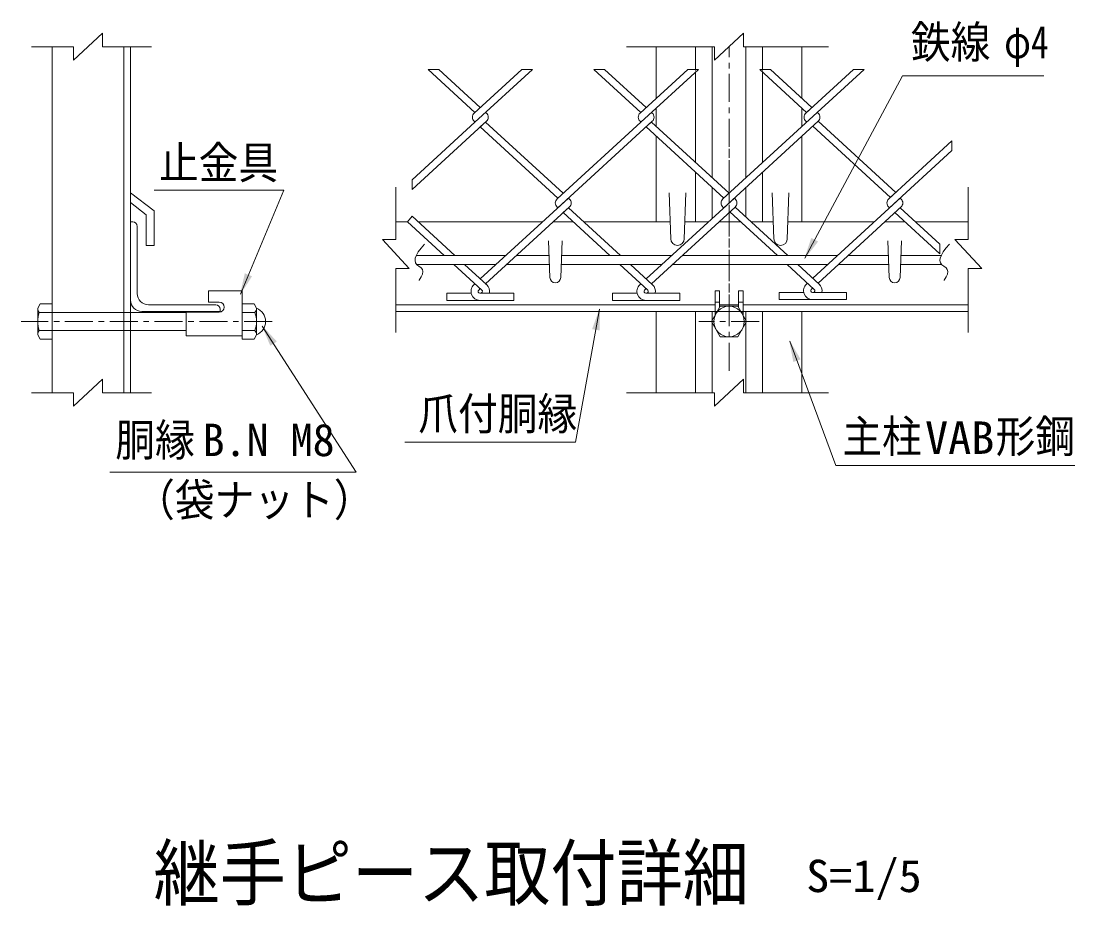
# Model space of a CAD drawing. Units: millimetres, scale not verified, with parts at other scales. Extents: x -4455 to 4455, y -3150 to 3150.
# Drawn here: x 1200 to 2611, y -906 to 278 of the extents above; entities that cross this region are included whole.
import ezdxf
from ezdxf.enums import TextEntityAlignment as Align

# ---------------------------------------------------------------- set-up
doc = ezdxf.new("R2010")
doc.units = ezdxf.units.MM
doc.header["$LTSCALE"] = 30
doc.linetypes.add('DASHED', pattern=[7.5, 6, -1.5])
doc.linetypes.add('USER1', pattern=[2, 1.25, -0.25, 0.25, -0.25])
doc.layers.add('0-C_7詳細', color=7, linetype='Continuous', lineweight=18)
doc.styles.add('ＭＳ ゴシック', font='')
doc.styles.get('ＭＳ ゴシック').set_extended_font_data('MS Gothic')

msp = doc.modelspace()

# ---------------------------------------------------------------- linework, layer by layer
at = {"layer": '0-C_7詳細', "color": 4}
for p, q in [((1309.04, 261.61), (1270.27, 225.61)), ((1309.04, 243.61), (1309.04, 261.61)), ((2167.19, 261.61), (2128.41, 225.61)), ((2167.19, 243.61), (2167.19, 261.61)), ((1270.27, 243.61), (1213.7, 243.61)), ((1270.27, 243.61), (1270.27, 225.61)), ((1309.04, 243.61), (1374.31, 243.61)), ((2128.41, 243.61), (2010.61, 243.61)), ((2128.41, 243.61), (2128.41, 225.61)), ((2167.19, 243.61), (2281.13, 243.61)), ((1701.73, -14.49), (1701.73, 55.71)), ((2468.13, -14.49), (2468.13, 55.71)), ((1719.73, -53.26), (1683.73, -14.49)), ((1701.73, -14.49), (1683.73, -14.49)), ((2468.13, -14.49), (2450.13, -14.49)), ((1701.73, -53.26), (1719.73, -53.26)), ((1701.73, -53.26), (1701.73, -138.84)), ((2468.13, -53.26), (2468.13, -138.84)), ((1309.04, -201.44), (1270.27, -237.44)), ((1309.04, -219.44), (1309.04, -201.44)), ((2167.19, -201.44), (2128.41, -237.44)), ((2167.19, -219.44), (2167.19, -201.44)), ((1270.27, -219.44), (1213.7, -219.44)), ((1270.27, -219.44), (1270.27, -237.44)), ((1309.04, -219.44), (1374.31, -219.44)), ((2128.41, -219.44), (2010.61, -219.44)), ((2128.41, -219.44), (2128.41, -237.44)), ((2167.19, -219.44), (2281.13, -219.44))]:
    msp.add_line(p, q, dxfattribs=at)
at = {"layer": '0-C_7詳細', "lineweight": 9}
for p, q in [((1241.47, -219.44), (1241.47, 243.61)), ((1337.47, -219.44), (1337.47, 243.61)), ((1346.47, -219.44), (1346.47, 243.61)), ((2050.3, 174.68), (2050.3, 243.61)), ((2102.8, 211.79), (2102.8, 243.61)), ((2125.3, 68.17), (2125.3, 243.61)), ((2170.3, 68.17), (2170.3, 243.61)), ((2192.8, 211.79), (2192.8, 243.61)), ((2245.3, 174.68), (2245.3, 243.61)), ((2102.8, 88.79), (2102.8, 209.77)), ((2192.8, 88.79), (2192.8, 209.77)), ((2050.3, 136.9), (2050.3, 161.66)), ((2245.3, 136.9), (2245.3, 161.66)), ((2050.3, 9.18), (2050.3, 123.87)), ((2245.3, 9.18), (2245.3, 123.87)), ((2102.8, 9.18), (2102.8, 75.77)), ((2192.8, 9.18), (2192.8, 75.77)), ((1346.47, 48.18), (1377.97, 23.84)), ((2067.55, 48.18), (2069.8, -13.32)), ((2090.05, 48.18), (2087.8, -13.32)), ((2125.3, 13.91), (2125.3, 55.15)), ((2170.3, 15.88), (2170.3, 55.15)), ((2205.55, 48.18), (2207.8, -13.32)), ((2228.05, 48.18), (2225.8, -13.32)), ((1346.47, 34.91), (1367.47, 18.68)), ((2155.98, 40.06), (2154.91, 41.04)), ((1367.47, -22.32), (1367.47, 18.68)), ((1377.97, -22.32), (1377.97, 23.84)), ((1346.47, 9.18), (1346.47, -95.82)), ((1346.47, 9.18), (1349.47, 9.18)), ((1355.47, 3.18), (1355.47, -86.82)), ((1701.73, 9.18), (1717.2, 9.18)), ((1731.41, 9.18), (1898.1, 9.18)), ((1912.31, 9.18), (1939.23, 9.18)), ((1953.44, 9.18), (2068.98, 9.18)), ((2088.62, 9.18), (2120.13, 9.18)), ((2134.34, 9.18), (2163.4, 9.18)), ((2177.61, 9.18), (2206.98, 9.18)), ((2226.62, 9.18), (2342.16, 9.18)), ((2356.37, 9.18), (2383.29, 9.18)), ((2397.5, 9.18), (2468.13, 9.18)), ((1377.97, -22.32), (1367.47, -22.32)), ((1906.22, -15.99), (1908.02, -65.19)), ((1924.22, -15.99), (1922.42, -65.19)), ((2360.52, -15.99), (2362.32, -65.19)), ((2378.52, -15.99), (2376.72, -65.19)), ((1729.05, -35.82), (1849, -35.82)), ((1863.21, -35.82), (1906.95, -35.82)), ((1923.5, -35.82), (2071.02, -35.82)), ((2085.23, -35.82), (2293.05, -35.82)), ((2307.26, -35.82), (2361.25, -35.82)), ((2377.8, -35.82), (2431.88, -35.82)), ((1729.58, -47.82), (1835.9, -47.82)), ((1850.11, -47.82), (1907.39, -47.82)), ((1923.06, -47.82), (2057.93, -47.82)), ((2072.14, -47.82), (2279.96, -47.82)), ((2294.17, -47.82), (2361.69, -47.82)), ((2377.36, -47.82), (2432.42, -47.82)), ((1450.89, -98.13), (1450.89, -83.13)), ((1450.89, -83.13), (1495.89, -83.13)), ((1495.89, -143.13), (1495.89, -83.13)), ((1807.65, -73.7), (1806.22, -75.02)), ((1821.86, -73.7), (1823.3, -75.02)), ((2129.05, -115.91), (2129.05, -83.13)), ((2135.05, -83.13), (2129.05, -83.13)), ((2135.05, -105.52), (2135.05, -83.13)), ((2166.55, -115.91), (2166.55, -83.13)), ((1450.89, -98.13), (1465.14, -98.13)), ((2135.05, -98.13), (2129.05, -98.13)), ((2160.55, -98.13), (2166.55, -98.13)), ((1222.27, -106.41), (1225.59, -100.65)), ((1222.27, -106.41), (1222.27, -141.93)), ((1224.32, -112.17), (1241.47, -112.17)), ((1225.59, -100.65), (1241.47, -100.65)), ((1241.47, -100.65), (1241.47, -147.69)), ((1346.47, -112.17), (1420.89, -112.17)), ((1361.47, -110.82), (1466.47, -110.82)), ((1370.47, -101.82), (1460.47, -101.82)), ((1420.89, -111.63), (1465.14, -111.63)), ((1420.89, -143.13), (1420.89, -111.63)), ((1466.47, -110.82), (1466.47, -107.82)), ((1495.89, -100.65), (1495.89, -147.69)), ((1511.77, -100.65), (1495.89, -100.65)), ((1513.04, -112.17), (1495.89, -112.17)), ((1515.09, -106.41), (1511.77, -100.65)), ((1515.09, -106.41), (1515.09, -141.93)), ((1701.73, -101.82), (2129.05, -101.82)), ((1701.73, -110.82), (2129.05, -110.82)), ((2282.8, -110.82), (2012.8, -110.82)), ((2050.3, -219.44), (2050.3, -110.82)), ((2102.8, -219.44), (2102.8, -110.82)), ((2125.3, -219.44), (2125.3, -110.82)), ((2131.52, -111.63), (2129.05, -111.63)), ((2131.99, -110.82), (2163.61, -110.82)), ((2135.05, -101.82), (2160.55, -101.82)), ((2164.08, -111.63), (2166.55, -111.63)), ((2166.55, -101.82), (2468.13, -101.82)), ((2166.55, -110.82), (2468.13, -110.82)), ((2170.3, -219.44), (2170.3, -110.82)), ((2192.8, -219.44), (2192.8, -110.82)), ((2245.3, -219.44), (2245.3, -110.82)), ((1224.32, -136.17), (1241.47, -136.17)), ((1346.47, -136.17), (1420.89, -136.17)), ((1513.04, -136.17), (1495.89, -136.17)), ((1222.27, -141.93), (1225.59, -147.69)), ((1225.59, -147.69), (1241.47, -147.69)), ((1420.89, -143.13), (1495.89, -143.13)), ((1511.77, -147.69), (1495.89, -147.69)), ((1515.09, -141.93), (1511.77, -147.69))]:
    msp.add_line(p, q, dxfattribs=at)
at = {"layer": '0-C_7詳細', "color": 1, "linetype": 'USER1'}
for p, q in [((2147.8, -190.32), (2147.8, 243.61)), ((2147.8, -125.73), (2147.8, 139.85)), ((1536.15, -124.17), (1199.9, -124.17)), ((2188.1, -124.17), (2107.45, -124.17))]:
    msp.add_line(p, q, dxfattribs=at)
at = {"layer": '0-C_7詳細', "color": 3}
for p, q in [((1807.65, 155.79), (1744.86, 213.33)), ((1759.07, 213.33), (1744.86, 213.33)), ((1814.76, 162.3), (1759.07, 213.33)), ((1870.45, 213.33), (1806.58, 154.81)), ((1884.66, 213.33), (1807.65, 142.77)), ((1884.66, 213.33), (1870.45, 213.33)), ((2029.68, 155.79), (1966.88, 213.33)), ((1981.09, 213.33), (1966.88, 213.33)), ((2036.79, 162.3), (1981.09, 213.33)), ((2092.48, 213.33), (2028.61, 154.81)), ((2106.69, 213.33), (2029.68, 142.77)), ((2106.69, 213.33), (2092.48, 213.33)), ((2251.71, 155.79), (2188.91, 213.33)), ((2203.12, 213.33), (2188.91, 213.33)), ((2258.81, 162.3), (2203.12, 213.33)), ((2314.51, 213.33), (2250.64, 154.81)), ((2328.72, 213.33), (2265.92, 155.79)), ((2328.72, 213.33), (2314.51, 213.33)), ((1822.93, 154.81), (1821.86, 155.79)), ((2044.96, 154.81), (2043.89, 155.79)), ((2265.92, 155.79), (2139.63, 40.06)), ((2258.81, 162.3), (2250.64, 154.81)), ((2266.99, 154.81), (2265.92, 155.79)), ((2266.99, 154.81), (2265.92, 155.79)), ((1822.93, 143.75), (1723.31, 52.46)), ((1807.65, 142.77), (1723.31, 65.48)), ((1807.65, 142.77), (1806.58, 143.75)), ((1807.65, 142.77), (1806.58, 143.75)), ((1822.93, 143.75), (1814.76, 136.26)), ((1925.77, 47.55), (1821.86, 142.77)), ((2029.68, 142.77), (1917.6, 40.06)), ((2044.96, 143.75), (1918.67, 28.02)), ((2029.68, 142.77), (2028.61, 143.75)), ((2029.68, 142.77), (2028.61, 143.75)), ((2044.96, 143.75), (2036.79, 136.26)), ((2147.8, 47.55), (2043.89, 142.77)), ((2266.99, 143.75), (2140.7, 28.02)), ((2251.71, 142.77), (2250.64, 143.75)), ((2251.71, 142.77), (2250.64, 143.75)), ((2370.9, 48.53), (2266.99, 143.75)), ((1918.67, 41.04), (1814.76, 136.26)), ((2140.7, 41.04), (2036.79, 136.26)), ((2363.79, 42.02), (2259.89, 137.24)), ((2446.29, 117.62), (2361.65, 40.06)), ((2446.29, 104.6), (2446.29, 117.62)), ((2446.29, 104.6), (2362.72, 28.02)), ((1723.31, 65.48), (1723.31, 52.46)), ((2369.83, 47.55), (2361.65, 40.06)), ((1932.88, 41.04), (1814.76, -67.19)), ((1933.95, 29), (1821.86, -73.7)), ((1918.67, 28.02), (1917.6, 29)), ((1918.67, 28.02), (1917.6, 29)), ((1933.95, 29), (1925.77, 21.51)), ((1933.95, 40.06), (1932.88, 41.04)), ((2154.91, 41.04), (2036.79, -67.19)), ((2155.98, 29), (2043.89, -73.7)), ((2140.7, 28.02), (2139.63, 29)), ((2140.7, 28.02), (2139.63, 29)), ((2226.72, -35.82), (2155.98, 29)), ((2378, 42.02), (2259.89, -66.21)), ((2379.08, 29.98), (2266.99, -72.72)), ((2362.72, 28.02), (2361.65, 29)), ((2362.72, 28.02), (2361.65, 29)), ((2378, 40.06), (2376.93, 41.04)), ((2378, 40.06), (2376.93, 41.04)), ((1988.34, -35.82), (1925.77, 21.51)), ((2002.55, -35.82), (1932.88, 28.02)), ((2212.51, -35.82), (2148.87, 22.49)), ((2430.17, -33.78), (2369.83, 21.51)), ((2430.17, -20.76), (2376.93, 28.02)), ((1766.31, -35.82), (1717.2, 9.18)), ((2430.17, -33.78), (2430.17, -20.76)), ((1816.82, -82.1), (1779.41, -47.82)), ((1823.3, -75.02), (1793.62, -47.82)), ((2038.84, -82.1), (2001.44, -47.82)), ((2045.33, -75.02), (2015.65, -47.82)), ((2261.94, -81.12), (2225.61, -47.82)), ((2268.43, -74.04), (2239.82, -47.82)), ((1814.76, -80.21), (1812.7, -82.1)), ((1814.76, -80.21), (1816.82, -82.1)), ((2029.68, -73.7), (2028.24, -75.02)), ((2036.79, -80.21), (2034.73, -82.1)), ((2252.78, -72.72), (2251.34, -74.04)), ((2259.89, -79.23), (2257.83, -81.12)), ((1769.76, -95.87), (1769.76, -86.27)), ((1802.57, -86.27), (1769.76, -86.27)), ((1815.19, -95.87), (1769.76, -95.87)), ((1814.32, -86.27), (1859.76, -86.27)), ((1815.19, -86.27), (1814.32, -86.27)), ((1814.32, -95.87), (1859.76, -95.87)), ((1859.76, -95.87), (1859.76, -86.27)), ((2024.59, -86.27), (1991.79, -86.27)), ((1991.79, -95.87), (1991.79, -86.27)), ((2037.22, -95.87), (1991.79, -95.87)), ((2036.35, -86.27), (2081.79, -86.27)), ((2037.22, -86.27), (2036.35, -86.27)), ((2036.35, -95.87), (2081.79, -95.87)), ((2081.79, -95.87), (2081.79, -86.27)), ((2214.89, -94.89), (2214.89, -85.29)), ((2247.69, -85.29), (2214.89, -85.29)), ((2260.32, -94.89), (2214.89, -94.89)), ((2259.45, -85.29), (2304.89, -85.29)), ((2260.32, -85.29), (2259.45, -85.29)), ((2259.45, -94.89), (2304.89, -94.89)), ((2304.89, -94.89), (2304.89, -85.29))]:
    msp.add_line(p, q, dxfattribs=at)
at = {"layer": '0-C_7詳細', "color": 3, "linetype": 'DASHED'}
for p, q in [((1241.47, -112.17), (1346.47, -112.17)), ((1241.47, -136.17), (1346.47, -136.17))]:
    msp.add_line(p, q, dxfattribs=at)
at = {"layer": '0-C_7詳細', "lineweight": 9}
for points in [[(2569.12, 204.56), (2380.04, 204.56), (2249.27, -39.38)], [(1378.29, 51.83), (1551.86, 51.83), (1493.47, -87.49)], [(2160.55, -105.52), (2160.55, -83.13), (2166.55, -83.13)], [(1713.49, -285.58), (1942.24, -285.58), (1974.56, -107.73)], [(1318.75, -325.65), (1648.36, -325.65), (1522.82, -130.28)], [(2610.89, -316.97), (2290.87, -316.97), (2228.97, -150.35)]]:
    msp.add_lwpolyline(points, dxfattribs=at)
at = {"layer": '0-C_7詳細', "color": 3}
msp.add_lwpolyline([(1780.52, -35.82), (1723.31, 16.61), (1717.2, 9.18)], dxfattribs=at)
at = {"layer": '0-C_7詳細', "color": 4}
for points in [[(1732.78, -69.09), (1733.09, -68.71), (1735.76, -64.51), (1737.32, -60.75), (1737.79, -57.43), (1737.17, -54.56), (1735.45, -52.13), (1732.63, -50.14), (1729.8, -48.13), (1728.05, -45.65), (1727.37, -42.69), (1727.76, -39.26), (1729.22, -35.35), (1731.76, -30.97), (1735.38, -26.11), (1740.07, -20.78)], [(2435.62, -69.09), (2435.93, -68.71), (2438.59, -64.51), (2440.16, -60.75), (2440.63, -57.43), (2440, -54.56), (2438.28, -52.13), (2435.46, -50.14), (2432.64, -48.13), (2430.88, -45.65), (2430.2, -42.69), (2430.59, -39.26), (2432.06, -35.35), (2434.6, -30.97), (2438.21, -26.11), (2442.9, -20.78)], [(2468.13, -53.26), (2486.13, -53.26), (2450.13, -14.49)]]:
    msp.add_lwpolyline(points, dxfattribs=at)
at = {"layer": '0-C_7詳細', "color": 3}
msp.add_lwpolyline([(2124.28, -124.17), (2136.04, -144.54), (2159.56, -144.54), (2171.32, -124.17), (2159.56, -103.8), (2136.04, -103.8)], close=True, dxfattribs=at)
msp.add_circle((2147.8, -124.17), 20.4, dxfattribs=at)
for centre, radius, start, end in [((1811.65, 149.28), 7.5, 132.5, 227.5), ((1817.87, 149.28), 7.5, 312.5, 47.5), ((2033.68, 149.28), 7.5, 132.5, 227.5), ((2039.9, 149.28), 7.5, 312.5, 47.5), ((2255.71, 149.28), 7.5, 132.5, 227.5), ((2261.92, 149.28), 7.5, 312.5, 47.5), ((1922.66, 34.53), 7.5, 132.5, 227.5), ((1928.88, 34.53), 7.5, 312.5, 47.5), ((2144.69, 34.53), 7.5, 132.5, 227.5), ((2150.91, 34.53), 7.5, 312.5, 47.5), ((2366.72, 34.53), 7.5, 132.5, 227.5), ((2372.94, 34.53), 7.5, 312.5, 47.5), ((1814.32, -83.87), 12, 132.5, 270), ((1814.32, -83.87), 2.4, 132.5, 270), ((1815.19, -83.87), 2.4, 270, 47.5), ((1815.19, -83.87), 12, 348.46304, 47.5), ((2036.35, -83.87), 12, 132.5, 270), ((2036.35, -83.87), 2.4, 132.5, 270), ((2037.22, -83.87), 2.4, 270, 47.5), ((2037.22, -83.87), 12, 348.46304, 47.5), ((2259.45, -82.89), 12, 132.5, 270), ((2259.45, -82.89), 2.4, 132.5, 270), ((2260.32, -82.89), 2.4, 270, 47.5), ((2260.32, -82.89), 12, 348.46304, 47.5)]:
    msp.add_arc(centre, radius, start, end, dxfattribs=at)
at = {"layer": '0-C_7詳細', "lineweight": 9}
for centre, radius, start, end in [((1349.47, 3.18), 6, 0, 90), ((2078.8, -13.32), 9, 180, 0), ((2216.8, -13.32), 9, 180, 0), ((1915.22, -65.19), 7.2, 180, 0), ((2369.52, -65.19), 7.2, 180, 0), ((1361.47, -95.82), 15, 180, 270), ((1370.47, -86.82), 15, 180, 270), ((1465.14, -104.88), 6.75, 270, 90), ((1231.35, -106.41), 9.09, 180, 219.3382), ((1258.27, -124.17), 36, 160.52878, 199.47122), ((1460.47, -107.82), 6, 0, 90), ((1479.09, -124.17), 36, 340.52878, 19.47122), ((1506.01, -106.41), 9.09, 320.6618, 0), ((1508.27, -124.17), 19.02, 291.00774, 68.99226), ((1231.35, -141.93), 9.09, 140.6618, 180), ((1506.01, -141.93), 9.09, 0, 39.3382)]:
    msp.add_arc(centre, radius, start, end, dxfattribs=at)
at = {"layer": '0-C_7詳細'}
for points in [[(2248.33, -41.15), (2257.91, -12.24), (2267.09, -17.17)], [(1492.7, -89.34), (1499.49, -59.66), (1509.1, -63.68)], [(1974.92, -105.76), (1974.68, -136.21), (1964.43, -134.34)], [(1521.74, -128.59), (1542.34, -151.02), (1533.57, -156.65)], [(2228.28, -148.47), (2243.61, -174.78), (2233.84, -178.41)]]:
    msp.add_solid(points, dxfattribs=at)

# ---------------------------------------------------------------- texts
at = {"layer": '0-C_7詳細', "color": 3, "style": 'ＭＳ ゴシック'}
for s, width, p in [('鉄線', 0.9, (2391.25, 215.22)), ('φ4', 0.8, (2516.17, 215.22)), ('止金具', 0.9, (1384.5, 53.8)), ('爪付胴縁', 0.9, (1731.71, -282.18)), ('主柱', 0.9, (2299.4, -312.59)), ('形鋼', 0.9, (2504.67, -312.59)), ('胴縁', 0.9, (1326.05, -317.34)), ('VAB', 1.05, (2410.2, -314.31)), ('（袋ナット）', 0.9, (1352.63, -397.59)), ('S=1/5', 1.05, (2250.99, -900.9))]:
    msp.add_text(s, height=43.33, dxfattribs=dict(at, width=width)).set_placement(p, align=Align.BOTTOM_LEFT)
msp.add_text('B.N M8', height=43.33, dxfattribs=at).set_placement((1442.87, -317.34), align=Align.BOTTOM_LEFT)
at = {"layer": '0-C_7詳細', "style": 'ＭＳ ゴシック', "width": 0.9}
msp.add_text('継手ピース取付詳細', height=72.14, dxfattribs=at).set_placement((1377.24, -919.95), align=Align.BOTTOM_LEFT)

doc.saveas('drawing.dxf')
